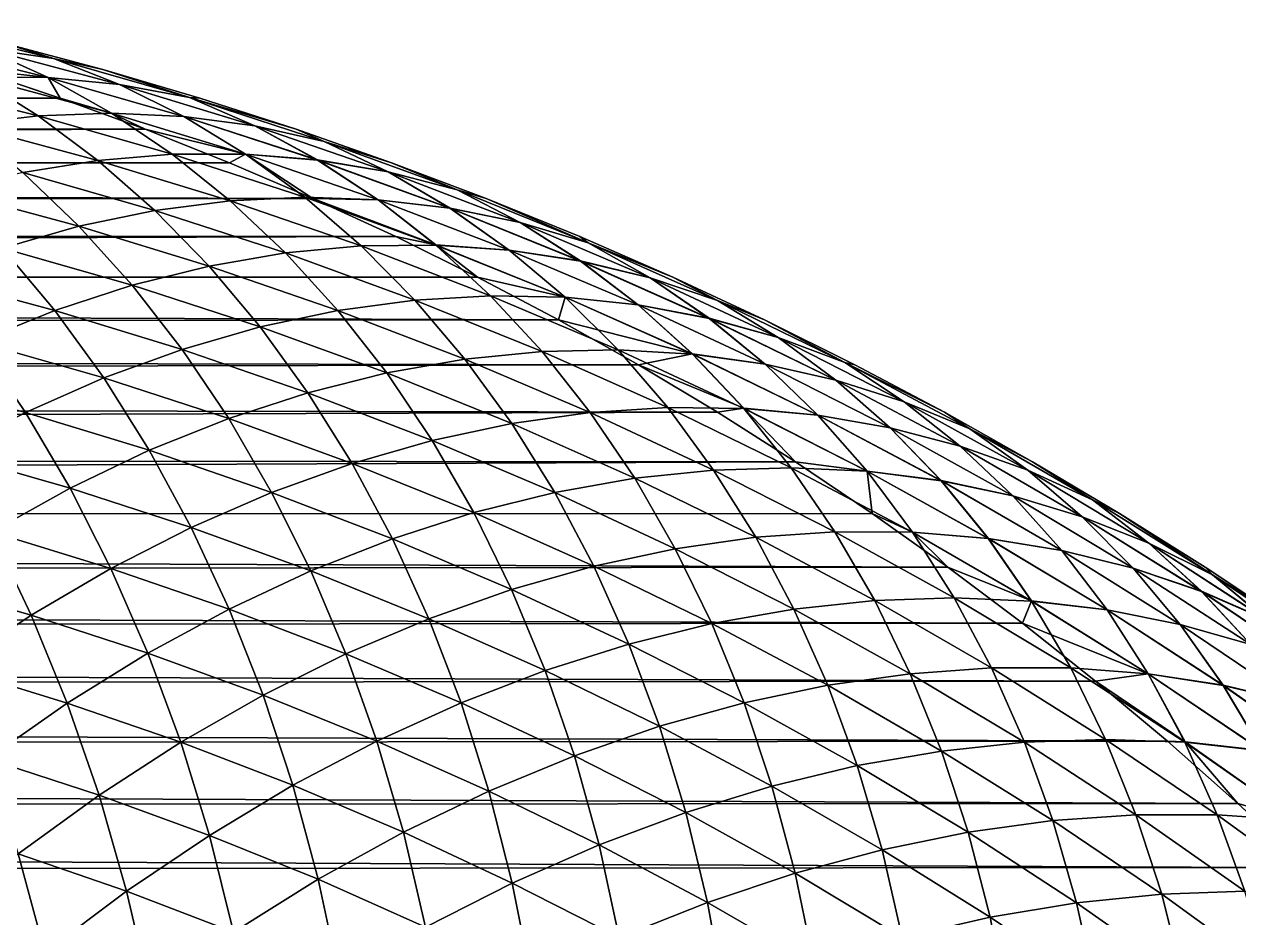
# Model space of a CAD drawing. Header units: millimetres. Extents: x -3250 to 5350, y -3250 to 3250.
# Drawn here: x 4751.2 to 4990.6, y 602.9 to 779 of the extents above; entities that cross this region are included whole.
import ezdxf

# ---------------------------------------------------------------- set-up
doc = ezdxf.new("R2010")
doc.units = ezdxf.units.MM
doc.header["$MEASUREMENT"] = 0
doc.layers.add('MESH_3D', color=2, linetype='CONTINUOUS')

msp = doc.modelspace()

# ---------------------------------------------------------------- linework, layer by layer
at = {"layer": 'MESH_3D'}
for points in [[(4729.85, 779.02, 25527.92), (4756.93, 772.27, 25527.92), (4747.41, 775.26, 25500)], [(4743.07, 774.35, 25555.81), (4756.93, 772.27, 25527.92), (4729.85, 779.02, 25527.92)], [(4729.85, 779.02, 5972.1), (4756.93, 772.27, 5972.1), (4743.07, 774.35, 5944.24)], [(4729.85, 779.02, 5972.1), (4747.41, 775.26, 6000), (4756.93, 772.27, 5972.1)], [(4728.97, 775.23, 25583.62), (4755.92, 768.51, 25583.62), (4743.07, 774.35, 25555.81)], [(4741.65, 768.68, 25611.34), (4755.92, 768.51, 25583.62), (4728.97, 775.23, 25583.62)], [(4728.98, 775.23, 5916.44), (4755.92, 768.51, 5916.44), (4741.35, 770.1, 5898.35)], [(4743.07, 774.35, 5944.24), (4755.92, 768.51, 5916.44), (4728.98, 775.23, 5916.44)], [(4743.07, 774.35, 25555.81), (4769.97, 767.14, 25555.81), (4756.93, 772.27, 25527.92)], [(4755.92, 768.51, 25583.62), (4769.97, 767.14, 25555.81), (4743.07, 774.35, 25555.81)], [(4743.07, 774.35, 5944.24), (4769.97, 767.14, 5944.24), (4755.92, 768.51, 5916.44)], [(4756.93, 772.27, 5972.1), (4769.97, 767.14, 5944.24), (4743.07, 774.35, 5944.24)], [(4756.93, 772.27, 25527.92), (4766.67, 770.1, 25500), (4747.41, 775.26, 25500)], [(4747.41, 775.26, 25500), (4766.67, 770.1, 6000), (4747.41, 775.26, 6000)], [(4747.41, 775.26, 25500), (4766.67, 770.1, 25500), (4766.67, 770.1, 6000)], [(4756.93, 772.27, 5972.1), (4747.41, 775.26, 6000), (4766.67, 770.1, 6000)], [(4756.93, 772.27, 25527.92), (4783.75, 764.58, 25527.92), (4766.67, 770.1, 25500)], [(4769.97, 767.14, 25555.81), (4783.75, 764.58, 25527.92), (4756.93, 772.27, 25527.92)], [(4756.93, 772.27, 5972.1), (4783.76, 764.58, 5972.1), (4769.97, 767.14, 5944.24)], [(4756.93, 772.27, 5972.1), (4766.67, 770.1, 6000), (4783.76, 764.58, 5972.1)], [(2378.97, 768.45, 1439.17), (4741.35, 770.1, 5898.35), (4758.24, 764.46, 5889.37)], [(4727.23, 767.65, 25638.92), (4753.91, 761, 25638.92), (4741.65, 768.68, 25611.34)], [(4755.92, 768.51, 5916.44), (4758.24, 764.46, 5889.37), (4741.35, 770.1, 5898.35)], [(4741.65, 768.68, 25611.34), (4768.36, 761.53, 25611.34), (4755.92, 768.51, 25583.62)], [(4753.91, 761, 25638.92), (4768.36, 761.53, 25611.34), (4741.65, 768.68, 25611.34)], [(4783.75, 764.58, 25527.92), (4785.8, 764.46, 25500), (4766.67, 770.1, 25500)], [(4766.67, 770.1, 25500), (4785.8, 764.46, 6000), (4766.67, 770.1, 6000)], [(4766.67, 770.1, 25500), (4785.8, 764.46, 25500), (4785.8, 764.46, 6000)], [(4783.76, 764.58, 5972.1), (4766.67, 770.1, 6000), (4785.8, 764.46, 6000)], [(2381.58, 760.31, 1387.83), (2378.97, 768.45, 1439.17), (4758.24, 764.46, 5889.37)], [(4739.31, 759.27, 25666.33), (4753.91, 761, 25638.92), (4727.23, 767.65, 25638.92)], [(4755.92, 768.51, 25583.62), (4782.62, 760.85, 25583.62), (4769.97, 767.14, 25555.81)], [(4768.36, 761.53, 25611.34), (4782.62, 760.85, 25583.62), (4755.92, 768.51, 25583.62)], [(4755.92, 768.51, 5916.44), (4782.62, 760.86, 5916.44), (4768.37, 761.54, 5888.74)], [(4755.92, 768.51, 5916.44), (4768.37, 761.54, 5888.74), (4758.24, 764.46, 5889.37)], [(4769.97, 767.14, 5944.24), (4782.62, 760.86, 5916.44), (4755.92, 768.51, 5916.44)], [(4769.97, 767.14, 25555.81), (4796.61, 758.99, 25555.81), (4783.75, 764.58, 25527.92)], [(4782.62, 760.85, 25583.62), (4796.61, 758.99, 25555.81), (4769.97, 767.14, 25555.81)], [(4769.97, 767.14, 5944.24), (4796.61, 758.99, 5944.24), (4782.62, 760.86, 5916.44)], [(4783.76, 764.58, 5972.1), (4796.61, 758.99, 5944.24), (4769.97, 767.14, 5944.24)], [(2381.58, 760.31, 1387.83), (4758.24, 764.46, 5889.37), (4775.01, 758.34, 5880.46)], [(4768.37, 761.54, 5888.74), (4775.01, 758.34, 5880.46), (4758.24, 764.46, 5889.37)], [(4783.75, 764.58, 25527.92), (4810.3, 755.95, 25527.92), (4804.79, 758.34, 25500)], [(4783.75, 764.58, 25527.92), (4804.79, 758.34, 25500), (4785.8, 764.46, 25500)], [(4796.61, 758.99, 25555.81), (4810.3, 755.95, 25527.92), (4783.75, 764.58, 25527.92)], [(4783.76, 764.58, 5972.1), (4810.3, 755.95, 5972.1), (4796.61, 758.99, 5944.24)], [(4783.76, 764.58, 5972.1), (4804.79, 758.34, 6000), (4810.3, 755.95, 5972.1)], [(4783.76, 764.58, 5972.1), (4785.8, 764.46, 6000), (4804.79, 758.34, 6000)], [(4785.8, 764.46, 25500), (4804.79, 758.34, 6000), (4785.8, 764.46, 6000)], [(4785.8, 764.46, 25500), (4804.79, 758.34, 25500), (4804.79, 758.34, 6000)], [(4753.91, 761, 25638.92), (4780.34, 753.42, 25638.92), (4768.36, 761.53, 25611.34)], [(4768.36, 761.53, 25611.34), (4794.81, 753.44, 25611.34), (4782.62, 760.85, 25583.62)], [(4780.34, 753.42, 25638.92), (4794.81, 753.44, 25611.34), (4768.36, 761.53, 25611.34)], [(4768.37, 761.54, 5888.74), (4794.81, 753.45, 5888.74), (4775.01, 758.34, 5880.46)], [(4782.62, 760.86, 5916.44), (4794.81, 753.45, 5888.74), (4768.37, 761.54, 5888.74)], [(2384.5, 751.09, 1336.71), (2381.58, 760.31, 1387.83), (4775.01, 758.34, 5880.46)], [(4739.31, 759.27, 25666.33), (4765.69, 752.2, 25666.33), (4753.91, 761, 25638.92)], [(4750.9, 749.79, 25693.54), (4765.69, 752.2, 25666.33), (4739.31, 759.27, 25666.33)], [(4765.69, 752.2, 25666.33), (4780.34, 753.42, 25638.92), (4753.91, 761, 25638.92)], [(4782.62, 760.86, 5916.44), (4809.03, 752.28, 5916.44), (4794.81, 753.45, 5888.74)], [(4796.61, 758.99, 5944.24), (4809.03, 752.28, 5916.44), (4782.62, 760.86, 5916.44)], [(4782.62, 760.85, 25583.62), (4809.03, 752.27, 25583.62), (4796.61, 758.99, 25555.81)], [(4794.81, 753.44, 25611.34), (4809.03, 752.27, 25583.62), (4782.62, 760.85, 25583.62)], [(2384.5, 751.09, 1336.71), (4775.01, 758.34, 5880.46), (4791.63, 751.75, 5871.63)], [(4794.81, 753.45, 5888.74), (4791.63, 751.75, 5871.63), (4775.01, 758.34, 5880.46)], [(4796.61, 758.99, 25555.81), (4822.95, 749.92, 25555.81), (4810.3, 755.95, 25527.92)], [(4809.03, 752.27, 25583.62), (4822.95, 749.92, 25555.81), (4796.61, 758.99, 25555.81)], [(4796.61, 758.99, 5944.24), (4822.95, 749.93, 5944.24), (4809.03, 752.28, 5916.44)], [(4810.3, 755.95, 5972.1), (4822.95, 749.93, 5944.24), (4796.61, 758.99, 5944.24)], [(4810.3, 755.95, 25527.92), (4823.62, 751.75, 25500), (4804.79, 758.34, 25500)], [(4804.79, 758.34, 25500), (4823.62, 751.75, 6000), (4804.79, 758.34, 6000)], [(4804.79, 758.34, 25500), (4823.62, 751.75, 25500), (4823.62, 751.75, 6000)], [(4810.3, 755.95, 5972.1), (4804.79, 758.34, 6000), (4823.62, 751.75, 6000)], [(4810.3, 755.95, 25527.92), (4836.52, 746.41, 25527.92), (4823.62, 751.75, 25500)], [(4822.95, 749.92, 25555.81), (4836.52, 746.41, 25527.92), (4810.3, 755.95, 25527.92)], [(4810.3, 755.95, 5972.1), (4836.52, 746.41, 5972.1), (4822.95, 749.93, 5944.24)], [(4810.3, 755.95, 5972.1), (4823.62, 751.75, 6000), (4836.52, 746.41, 5972.1)], [(4750.9, 749.79, 25693.54), (4776.95, 742.32, 25693.54), (4765.69, 752.2, 25666.33)], [(4765.69, 752.2, 25666.33), (4791.81, 744.22, 25666.33), (4780.34, 753.42, 25638.92)], [(4776.95, 742.32, 25693.54), (4791.81, 744.22, 25666.33), (4765.69, 752.2, 25666.33)], [(4780.34, 753.42, 25638.92), (4806.5, 744.92, 25638.92), (4794.81, 753.44, 25611.34)], [(4791.81, 744.22, 25666.33), (4806.5, 744.92, 25638.92), (4780.34, 753.42, 25638.92)], [(4794.81, 753.45, 5888.74), (4808.11, 744.7, 5862.88), (4791.63, 751.75, 5871.63)], [(4794.81, 753.45, 5888.74), (4820.96, 744.45, 5888.74), (4808.11, 744.7, 5862.88)], [(4809.03, 752.28, 5916.44), (4820.96, 744.45, 5888.74), (4794.81, 753.45, 5888.74)], [(4794.81, 753.44, 25611.34), (4820.95, 744.44, 25611.34), (4809.03, 752.27, 25583.62)], [(4806.5, 744.92, 25638.92), (4820.95, 744.44, 25611.34), (4794.81, 753.44, 25611.34)], [(4809.03, 752.28, 5916.44), (4835.13, 742.78, 5916.44), (4820.96, 744.45, 5888.74)], [(4822.95, 749.93, 5944.24), (4835.13, 742.78, 5916.44), (4809.03, 752.28, 5916.44)], [(4809.03, 752.27, 25583.62), (4835.12, 742.77, 25583.62), (4822.95, 749.92, 25555.81)], [(4820.95, 744.44, 25611.34), (4835.12, 742.77, 25583.62), (4809.03, 752.27, 25583.62)], [(2384.5, 751.09, 1336.71), (4791.63, 751.75, 5871.63), (4808.11, 744.7, 5862.88)], [(2387.74, 740.75, 1285.86), (2384.5, 751.09, 1336.71), (4808.11, 744.7, 5862.88)], [(4736.04, 746.17, 25720.51), (4761.97, 739.22, 25720.51), (4750.9, 749.79, 25693.54)], [(4761.97, 739.22, 25720.51), (4776.95, 742.32, 25693.54), (4750.9, 749.79, 25693.54)], [(4822.95, 749.93, 5944.24), (4848.96, 739.94, 5944.24), (4835.13, 742.78, 5916.44)], [(4836.52, 746.41, 5972.1), (4848.96, 739.94, 5944.24), (4822.95, 749.93, 5944.24)], [(4822.95, 749.92, 25555.81), (4848.96, 739.94, 25555.81), (4836.52, 746.41, 25527.92)], [(4835.12, 742.77, 25583.62), (4848.96, 739.94, 25555.81), (4822.95, 749.92, 25555.81)], [(4836.52, 746.41, 25527.92), (4842.27, 744.7, 25500), (4823.62, 751.75, 25500)], [(4823.62, 751.75, 25500), (4842.27, 744.7, 6000), (4823.62, 751.75, 6000)], [(4823.62, 751.75, 25500), (4842.27, 744.7, 25500), (4842.27, 744.7, 6000)], [(4836.52, 746.41, 5972.1), (4823.62, 751.75, 6000), (4842.27, 744.7, 6000)], [(2387.74, 740.75, 1285.86), (4808.11, 744.7, 5862.88), (4824.43, 737.18, 5854.21)], [(4746.92, 734.92, 25747.21), (4761.97, 739.22, 25720.51), (4736.04, 746.17, 25720.51)], [(4791.81, 744.22, 25666.33), (4817.64, 735.33, 25666.33), (4806.5, 744.92, 25638.92)], [(4806.5, 744.92, 25638.92), (4832.34, 735.52, 25638.92), (4820.95, 744.44, 25611.34)], [(4817.64, 735.33, 25666.33), (4832.34, 735.52, 25638.92), (4806.5, 744.92, 25638.92)], [(4832.35, 735.53, 5861.18), (4824.43, 737.18, 5854.21), (4808.11, 744.7, 5862.88)], [(4820.96, 744.45, 5888.74), (4832.35, 735.53, 5861.18), (4808.11, 744.7, 5862.88)], [(4836.52, 746.41, 25527.92), (4862.39, 735.96, 25527.92), (4842.27, 744.7, 25500)], [(4848.96, 739.94, 25555.81), (4862.39, 735.96, 25527.92), (4836.52, 746.41, 25527.92)], [(4836.52, 746.41, 5972.1), (4842.27, 744.7, 6000), (4862.39, 735.96, 5972.1)], [(4836.52, 746.41, 5972.1), (4862.39, 735.96, 5972.1), (4848.96, 739.94, 5944.24)], [(4862.39, 735.96, 25527.92), (4860.75, 737.18, 25500), (4842.27, 744.7, 25500)], [(4842.27, 744.7, 25500), (4860.75, 737.18, 6000), (4842.27, 744.7, 6000)], [(4842.27, 744.7, 25500), (4860.75, 737.18, 25500), (4860.75, 737.18, 6000)], [(4862.39, 735.96, 5972.1), (4842.27, 744.7, 6000), (4860.75, 737.18, 6000)], [(4761.97, 739.22, 25720.51), (4787.64, 731.37, 25720.51), (4776.95, 742.32, 25693.54)], [(4776.95, 742.32, 25693.54), (4802.72, 733.95, 25693.54), (4791.81, 744.22, 25666.33)], [(4787.64, 731.37, 25720.51), (4802.72, 733.95, 25693.54), (4776.95, 742.32, 25693.54)], [(4802.72, 733.95, 25693.54), (4817.64, 735.33, 25666.33), (4791.81, 744.22, 25666.33)], [(4820.95, 744.44, 25611.34), (4846.77, 734.53, 25611.34), (4835.12, 742.77, 25583.62)], [(4832.34, 735.52, 25638.92), (4846.77, 734.53, 25611.34), (4820.95, 744.44, 25611.34)], [(4820.96, 744.45, 5888.74), (4846.77, 734.54, 5888.74), (4832.35, 735.53, 5861.18)], [(4835.13, 742.78, 5916.44), (4846.77, 734.54, 5888.74), (4820.96, 744.45, 5888.74)], [(4835.12, 742.77, 25583.62), (4860.87, 732.37, 25583.62), (4848.96, 739.94, 25555.81)], [(4846.77, 734.53, 25611.34), (4860.87, 732.37, 25583.62), (4835.12, 742.77, 25583.62)], [(4835.13, 742.78, 5916.44), (4860.88, 732.38, 5916.44), (4846.77, 734.54, 5888.74)], [(4848.96, 739.94, 5944.24), (4860.88, 732.38, 5916.44), (4835.13, 742.78, 5916.44)], [(2391.28, 729.23, 1235.34), (2387.74, 740.75, 1285.86), (4824.43, 737.18, 5854.21)], [(4848.96, 739.94, 25555.81), (4874.6, 729.06, 25555.81), (4862.39, 735.96, 25527.92)], [(4860.87, 732.37, 25583.62), (4874.6, 729.06, 25555.81), (4848.96, 739.94, 25555.81)], [(4848.96, 739.94, 5944.24), (4874.6, 729.06, 5944.24), (4860.88, 732.38, 5916.44)], [(4862.39, 735.96, 5972.1), (4874.6, 729.06, 5944.24), (4848.96, 739.94, 5944.24)], [(4746.92, 734.92, 25747.21), (4772.45, 727.6, 25747.21), (4761.97, 739.22, 25720.51)], [(4772.45, 727.6, 25747.21), (4787.64, 731.37, 25720.51), (4761.97, 739.22, 25720.51)], [(2391.28, 729.23, 1235.34), (4824.43, 737.18, 5854.21), (4840.57, 729.2, 5845.63)], [(4802.72, 733.95, 25693.54), (4828.18, 724.68, 25693.54), (4817.64, 735.33, 25666.33)], [(4817.64, 735.33, 25666.33), (4843.14, 725.54, 25666.33), (4832.34, 735.52, 25638.92)], [(4828.18, 724.68, 25693.54), (4843.14, 725.54, 25666.33), (4817.64, 735.33, 25666.33)], [(4832.35, 735.53, 5861.18), (4840.57, 729.2, 5845.63), (4824.43, 737.18, 5854.21)], [(4832.34, 735.52, 25638.92), (4857.84, 725.22, 25638.92), (4846.77, 734.53, 25611.34)], [(4843.14, 725.54, 25666.33), (4857.84, 725.22, 25638.92), (4832.34, 735.52, 25638.92)], [(4832.35, 735.53, 5861.18), (4857.84, 725.23, 5861.18), (4840.57, 729.2, 5845.63)], [(4846.77, 734.54, 5888.74), (4857.84, 725.23, 5861.18), (4832.35, 735.53, 5861.18)], [(4862.39, 735.96, 25527.92), (4879.03, 729.2, 25500), (4860.75, 737.18, 25500)], [(4860.75, 737.18, 25500), (4879.03, 729.2, 6000), (4860.75, 737.18, 6000)], [(4860.75, 737.18, 25500), (4879.03, 729.2, 25500), (4879.03, 729.2, 6000)], [(4862.39, 735.96, 5972.1), (4860.75, 737.18, 6000), (4879.03, 729.2, 6000)], [(4862.39, 735.96, 25527.92), (4887.89, 724.6, 25527.92), (4879.03, 729.2, 25500)], [(4874.6, 729.06, 25555.81), (4887.89, 724.6, 25527.92), (4862.39, 735.96, 25527.92)], [(4862.39, 735.96, 5972.1), (4879.03, 729.2, 6000), (4887.89, 724.61, 5972.1)], [(4862.39, 735.96, 5972.1), (4887.89, 724.61, 5972.1), (4874.6, 729.06, 5944.24)], [(4731.87, 729.42, 25773.62), (4757.21, 722.63, 25773.62), (4746.92, 734.92, 25747.21)], [(4757.21, 722.63, 25773.62), (4772.45, 727.6, 25747.21), (4746.92, 734.92, 25747.21)], [(4787.64, 731.37, 25720.51), (4813.02, 722.63, 25720.51), (4802.72, 733.95, 25693.54)], [(4813.02, 722.63, 25720.51), (4828.18, 724.68, 25693.54), (4802.72, 733.95, 25693.54)], [(4846.77, 734.54, 5888.74), (4872.23, 723.73, 5888.74), (4857.84, 725.23, 5861.18)], [(4860.88, 732.38, 5916.44), (4872.23, 723.73, 5888.74), (4846.77, 734.54, 5888.74)], [(4846.77, 734.53, 25611.34), (4872.22, 723.72, 25611.34), (4860.87, 732.37, 25583.62)], [(4857.84, 725.22, 25638.92), (4872.22, 723.72, 25611.34), (4846.77, 734.53, 25611.34)], [(4772.45, 727.6, 25747.21), (4797.71, 719.39, 25747.21), (4787.64, 731.37, 25720.51)], [(4797.71, 719.39, 25747.21), (4813.02, 722.63, 25720.51), (4787.64, 731.37, 25720.51)], [(4860.87, 732.37, 25583.62), (4886.24, 721.07, 25583.62), (4874.6, 729.06, 25555.81)], [(4872.22, 723.72, 25611.34), (4886.24, 721.07, 25583.62), (4860.87, 732.37, 25583.62)], [(4860.88, 732.38, 5916.44), (4886.25, 721.08, 5916.44), (4872.23, 723.73, 5888.74)], [(4874.6, 729.06, 5944.24), (4886.25, 721.08, 5916.44), (4860.88, 732.38, 5916.44)], [(2391.28, 729.23, 1235.34), (4840.57, 729.2, 5845.63), (4856.54, 720.78, 5837.15)], [(2394.73, 717.82, 1190.21), (2391.28, 729.23, 1235.34), (4856.54, 720.78, 5837.15)], [(4741.98, 716.47, 25799.69), (4757.21, 722.63, 25773.62), (4731.87, 729.42, 25773.62)], [(4857.84, 725.23, 5861.18), (4856.54, 720.78, 5837.15), (4840.57, 729.2, 5845.63)], [(4874.6, 729.06, 25555.81), (4899.84, 717.28, 25555.81), (4887.89, 724.6, 25527.92)], [(4886.24, 721.07, 25583.62), (4899.84, 717.28, 25555.81), (4874.6, 729.06, 25555.81)], [(4874.6, 729.06, 5944.24), (4899.84, 717.29, 5944.24), (4886.25, 721.08, 5916.44)], [(4887.89, 724.61, 5972.1), (4899.84, 717.29, 5944.24), (4874.6, 729.06, 5944.24)], [(4887.89, 724.6, 25527.92), (4897.11, 720.78, 25500), (4879.03, 729.2, 25500)], [(4879.03, 729.2, 25500), (4897.11, 720.78, 6000), (4879.03, 729.2, 6000)], [(4879.03, 729.2, 25500), (4897.11, 720.78, 25500), (4897.11, 720.78, 6000)], [(4887.89, 724.61, 5972.1), (4879.03, 729.2, 6000), (4897.11, 720.78, 6000)], [(4757.21, 722.63, 25773.62), (4782.3, 714.96, 25773.62), (4772.45, 727.6, 25747.21)], [(4782.3, 714.96, 25773.62), (4797.71, 719.39, 25747.21), (4772.45, 727.6, 25747.21)], [(4828.18, 724.68, 25693.54), (4853.3, 714.53, 25693.54), (4843.14, 725.54, 25666.33)], [(4843.14, 725.54, 25666.33), (4868.28, 714.87, 25666.33), (4857.84, 725.22, 25638.92)], [(4853.3, 714.53, 25693.54), (4868.28, 714.87, 25666.33), (4843.14, 725.54, 25666.33)], [(4813.02, 722.63, 25720.51), (4838.08, 713.01, 25720.51), (4828.18, 724.68, 25693.54)], [(4838.08, 713.01, 25720.51), (4853.3, 714.53, 25693.54), (4828.18, 724.68, 25693.54)], [(4857.84, 725.23, 5861.18), (4882.97, 714.05, 5861.18), (4856.54, 720.78, 5837.15)], [(4872.23, 723.73, 5888.74), (4882.97, 714.05, 5861.18), (4857.84, 725.23, 5861.18)], [(4857.84, 725.22, 25638.92), (4882.96, 714.03, 25638.92), (4872.22, 723.72, 25611.34)], [(4868.28, 714.87, 25666.33), (4882.96, 714.03, 25638.92), (4857.84, 725.22, 25638.92)], [(4872.22, 723.72, 25611.34), (4897.28, 712.04, 25611.34), (4886.24, 721.07, 25583.62)], [(4882.96, 714.03, 25638.92), (4897.28, 712.04, 25611.34), (4872.22, 723.72, 25611.34)], [(4872.23, 723.73, 5888.74), (4897.29, 712.05, 5888.74), (4882.97, 714.05, 5861.18)], [(4886.25, 721.08, 5916.44), (4897.29, 712.05, 5888.74), (4872.23, 723.73, 5888.74)], [(4887.89, 724.61, 5972.1), (4897.11, 720.78, 6000), (4912.97, 712.37, 5972.1)], [(4887.89, 724.61, 5972.1), (4912.97, 712.37, 5972.1), (4899.84, 717.29, 5944.24)], [(4887.89, 724.6, 25527.92), (4912.97, 712.37, 25527.92), (4897.11, 720.78, 25500)], [(4899.84, 717.28, 25555.81), (4912.97, 712.37, 25527.92), (4887.89, 724.6, 25527.92)], [(2394.73, 717.82, 1190.21), (4856.54, 720.78, 5837.15), (4872.31, 711.9, 5828.77)], [(4741.98, 716.47, 25799.69), (4766.87, 709.34, 25799.69), (4757.21, 722.63, 25773.62)], [(4766.87, 709.34, 25799.69), (4782.3, 714.96, 25773.62), (4757.21, 722.63, 25773.62)], [(4797.71, 719.39, 25747.21), (4822.66, 710.31, 25747.21), (4813.02, 722.63, 25720.51)], [(4822.66, 710.31, 25747.21), (4838.08, 713.01, 25720.51), (4813.02, 722.63, 25720.51)], [(4882.97, 714.05, 5861.18), (4872.31, 711.9, 5828.77), (4856.54, 720.78, 5837.15)], [(4886.24, 721.07, 25583.62), (4911.2, 708.9, 25583.62), (4899.84, 717.28, 25555.81)], [(4897.28, 712.04, 25611.34), (4911.2, 708.9, 25583.62), (4886.24, 721.07, 25583.62)], [(4886.25, 721.08, 5916.44), (4911.21, 708.91, 5916.44), (4897.29, 712.05, 5888.74)], [(4899.84, 717.29, 5944.24), (4911.21, 708.91, 5916.44), (4886.25, 721.08, 5916.44)], [(4912.97, 712.37, 25527.92), (4914.97, 711.9, 25500), (4897.11, 720.78, 25500)], [(4897.11, 720.78, 25500), (4914.97, 711.9, 6000), (4897.11, 720.78, 6000)], [(4897.11, 720.78, 25500), (4914.97, 711.9, 25500), (4914.97, 711.9, 6000)], [(4912.97, 712.37, 5972.1), (4897.11, 720.78, 6000), (4914.97, 711.9, 6000)], [(4782.3, 714.96, 25773.62), (4807.12, 706.42, 25773.62), (4797.71, 719.39, 25747.21)], [(4807.12, 706.42, 25773.62), (4822.66, 710.31, 25747.21), (4797.71, 719.39, 25747.21)], [(2398.05, 706.65, 1149.91), (2394.73, 717.82, 1190.21), (4872.31, 711.9, 5828.77)], [(4726.81, 709.13, 25825.39), (4751.45, 702.53, 25825.39), (4741.98, 716.47, 25799.69)], [(4751.45, 702.53, 25825.39), (4766.87, 709.34, 25799.69), (4741.98, 716.47, 25799.69)], [(4899.84, 717.29, 5944.24), (4924.66, 704.64, 5944.24), (4911.21, 708.91, 5916.44)], [(4912.97, 712.37, 5972.1), (4924.66, 704.64, 5944.24), (4899.84, 717.29, 5944.24)], [(4899.84, 717.28, 25555.81), (4924.66, 704.64, 25555.81), (4912.97, 712.37, 25527.92)], [(4911.2, 708.9, 25583.62), (4924.66, 704.64, 25555.81), (4899.84, 717.28, 25555.81)], [(4766.87, 709.34, 25799.69), (4791.49, 701.34, 25799.69), (4782.3, 714.96, 25773.62)], [(4791.49, 701.34, 25799.69), (4807.12, 706.42, 25773.62), (4782.3, 714.96, 25773.62)], [(4838.08, 713.01, 25720.51), (4862.78, 702.53, 25720.51), (4853.3, 714.53, 25693.54)], [(4853.3, 714.53, 25693.54), (4878.05, 703.51, 25693.54), (4868.28, 714.87, 25666.33)], [(4862.78, 702.53, 25720.51), (4878.05, 703.51, 25693.54), (4853.3, 714.53, 25693.54)], [(4868.28, 714.87, 25666.33), (4893.03, 703.32, 25666.33), (4882.96, 714.03, 25638.92)], [(4878.05, 703.51, 25693.54), (4893.03, 703.32, 25666.33), (4868.28, 714.87, 25666.33)], [(4882.97, 714.05, 5861.18), (4893.04, 703.35, 5833.79), (4872.31, 711.9, 5828.77)], [(4882.96, 714.03, 25638.92), (4907.67, 701.98, 25638.92), (4897.28, 712.04, 25611.34)], [(4893.03, 703.32, 25666.33), (4907.67, 701.98, 25638.92), (4882.96, 714.03, 25638.92)], [(4882.97, 714.05, 5861.18), (4907.68, 701.99, 5861.18), (4893.04, 703.35, 5833.79)], [(4897.29, 712.05, 5888.74), (4907.68, 701.99, 5861.18), (4882.97, 714.05, 5861.18)], [(2398.05, 706.65, 1149.91), (4872.31, 711.9, 5828.77), (4887.88, 702.58, 5820.5)], [(4822.66, 710.31, 25747.21), (4847.29, 700.36, 25747.21), (4838.08, 713.01, 25720.51)], [(4847.29, 700.36, 25747.21), (4862.78, 702.53, 25720.51), (4838.08, 713.01, 25720.51)], [(4893.04, 703.35, 5833.79), (4887.88, 702.58, 5820.5), (4872.31, 711.9, 5828.77)], [(4897.28, 712.04, 25611.34), (4921.92, 699.48, 25611.34), (4911.2, 708.9, 25583.62)], [(4907.67, 701.98, 25638.92), (4921.92, 699.48, 25611.34), (4897.28, 712.04, 25611.34)], [(4897.29, 712.05, 5888.74), (4921.93, 699.49, 5888.74), (4907.68, 701.99, 5861.18)], [(4911.21, 708.91, 5916.44), (4921.93, 699.49, 5888.74), (4897.29, 712.05, 5888.74)], [(4912.97, 712.37, 25527.92), (4932.6, 702.58, 25500), (4914.97, 711.9, 25500)], [(4912.97, 712.37, 25527.92), (4937.61, 699.27, 25527.92), (4932.6, 702.58, 25500)], [(4924.66, 704.64, 25555.81), (4937.61, 699.27, 25527.92), (4912.97, 712.37, 25527.92)], [(4912.97, 712.37, 5972.1), (4937.61, 699.27, 5972.1), (4924.66, 704.64, 5944.24)], [(4912.97, 712.37, 5972.1), (4914.97, 711.9, 6000), (4932.6, 702.58, 6000)], [(4912.97, 712.37, 5972.1), (4932.6, 702.58, 6000), (4937.61, 699.27, 5972.1)], [(4914.97, 711.9, 25500), (4932.6, 702.58, 6000), (4914.97, 711.9, 6000)], [(4914.97, 711.9, 25500), (4932.6, 702.58, 25500), (4932.6, 702.58, 6000)], [(4736.1, 694.53, 25850.7), (4751.45, 702.53, 25825.39), (4726.81, 709.13, 25825.39)], [(4751.45, 702.53, 25825.39), (4775.84, 695.07, 25825.39), (4766.87, 709.34, 25799.69)], [(4775.84, 695.07, 25825.39), (4791.49, 701.34, 25799.69), (4766.87, 709.34, 25799.69)], [(4807.12, 706.42, 25773.62), (4831.61, 697.01, 25773.62), (4822.66, 710.31, 25747.21)], [(4831.61, 697.01, 25773.62), (4847.29, 700.36, 25747.21), (4822.66, 710.31, 25747.21)], [(4911.2, 708.9, 25583.62), (4935.72, 695.86, 25583.62), (4924.66, 704.64, 25555.81)], [(4921.92, 699.48, 25611.34), (4935.72, 695.86, 25583.62), (4911.2, 708.9, 25583.62)], [(4911.21, 708.91, 5916.44), (4935.73, 695.87, 5916.44), (4921.93, 699.49, 5888.74)], [(4924.66, 704.64, 5944.24), (4935.73, 695.87, 5916.44), (4911.21, 708.91, 5916.44)], [(2401.56, 694.62, 1109.96), (2398.05, 706.65, 1149.91), (4887.88, 702.58, 5820.5)], [(4791.49, 701.34, 25799.69), (4815.82, 692.48, 25799.69), (4807.12, 706.42, 25773.62)], [(4815.82, 692.48, 25799.69), (4831.61, 697.01, 25773.62), (4807.12, 706.42, 25773.62)], [(4924.66, 704.64, 25555.81), (4949.03, 691.13, 25555.81), (4937.61, 699.27, 25527.92)], [(4935.72, 695.86, 25583.62), (4949.03, 691.13, 25555.81), (4924.66, 704.64, 25555.81)], [(4924.66, 704.64, 5944.24), (4949.03, 691.14, 5944.24), (4935.73, 695.87, 5916.44)], [(4937.61, 699.27, 5972.1), (4949.03, 691.14, 5944.24), (4924.66, 704.64, 5944.24)], [(2401.56, 694.62, 1109.96), (4887.88, 702.58, 5820.5), (4903.25, 692.82, 5812.34)], [(4736.1, 694.53, 25850.7), (4760.23, 687.62, 25850.7), (4751.45, 702.53, 25825.39)], [(4760.23, 687.62, 25850.7), (4775.84, 695.07, 25825.39), (4751.45, 702.53, 25825.39)], [(4847.29, 700.36, 25747.21), (4871.55, 689.56, 25747.21), (4862.78, 702.53, 25720.51)], [(4862.78, 702.53, 25720.51), (4887.11, 691.18, 25720.51), (4878.05, 703.51, 25693.54)], [(4871.55, 689.56, 25747.21), (4887.11, 691.18, 25720.51), (4862.78, 702.53, 25720.51)], [(4878.05, 703.51, 25693.54), (4902.4, 691.63, 25693.54), (4893.03, 703.32, 25666.33)], [(4887.11, 691.18, 25720.51), (4902.4, 691.63, 25693.54), (4878.05, 703.51, 25693.54)], [(4893.04, 703.35, 5833.79), (4903.25, 692.82, 5812.34), (4887.88, 702.58, 5820.5)], [(4893.03, 703.32, 25666.33), (4917.37, 690.92, 25666.33), (4907.67, 701.98, 25638.92)], [(4902.4, 691.63, 25693.54), (4917.37, 690.92, 25666.33), (4893.03, 703.32, 25666.33)], [(4893.04, 703.35, 5833.79), (4917.38, 690.94, 5833.79), (4903.25, 692.82, 5812.34)], [(4907.68, 701.99, 5861.18), (4917.38, 690.94, 5833.79), (4893.04, 703.35, 5833.79)], [(4907.67, 701.98, 25638.92), (4931.96, 689.07, 25638.92), (4921.92, 699.48, 25611.34)], [(4917.37, 690.92, 25666.33), (4931.96, 689.07, 25638.92), (4907.67, 701.98, 25638.92)], [(4907.68, 701.99, 5861.18), (4931.96, 689.08, 5861.18), (4917.38, 690.94, 5833.79)], [(4921.93, 699.49, 5888.74), (4931.96, 689.08, 5861.18), (4907.68, 701.99, 5861.18)], [(4937.61, 699.27, 25527.92), (4950, 692.82, 25500), (4932.6, 702.58, 25500)], [(4932.6, 702.58, 25500), (4950, 692.82, 6000), (4932.6, 702.58, 6000)], [(4932.6, 702.58, 25500), (4950, 692.82, 25500), (4950, 692.82, 6000)], [(4937.61, 699.27, 5972.1), (4932.6, 702.58, 6000), (4950, 692.82, 6000)], [(4775.84, 695.07, 25825.39), (4799.96, 686.76, 25825.39), (4791.49, 701.34, 25799.69)], [(4799.96, 686.76, 25825.39), (4815.82, 692.48, 25799.69), (4791.49, 701.34, 25799.69)], [(4831.61, 697.01, 25773.62), (4855.77, 686.76, 25773.62), (4847.29, 700.36, 25747.21)], [(4855.77, 686.76, 25773.62), (4871.55, 689.56, 25747.21), (4847.29, 700.36, 25747.21)], [(4921.92, 699.48, 25611.34), (4946.11, 686.08, 25611.34), (4935.72, 695.86, 25583.62)], [(4931.96, 689.07, 25638.92), (4946.11, 686.08, 25611.34), (4921.92, 699.48, 25611.34)], [(4921.93, 699.49, 5888.74), (4946.11, 686.09, 5888.74), (4931.96, 689.08, 5861.18)], [(4935.73, 695.87, 5916.44), (4946.11, 686.09, 5888.74), (4921.93, 699.49, 5888.74)], [(4937.61, 699.27, 25527.92), (4961.78, 685.32, 25527.92), (4950, 692.82, 25500)], [(4949.03, 691.13, 25555.81), (4961.78, 685.32, 25527.92), (4937.61, 699.27, 25527.92)], [(4937.61, 699.27, 5972.1), (4961.78, 685.32, 5972.1), (4949.03, 691.14, 5944.24)], [(4937.61, 699.27, 5972.1), (4950, 692.82, 6000), (4961.78, 685.32, 5972.1)], [(4815.82, 692.48, 25799.69), (4839.82, 682.78, 25799.69), (4831.61, 697.01, 25773.62)], [(4839.82, 682.78, 25799.69), (4855.77, 686.76, 25773.62), (4831.61, 697.01, 25773.62)], [(2405.27, 681.68, 1070.4), (2401.56, 694.62, 1109.96), (4903.25, 692.82, 5812.34)], [(4744.7, 678.99, 25875.58), (4760.23, 687.62, 25850.7), (4736.1, 694.53, 25850.7)], [(4760.23, 687.62, 25850.7), (4784.09, 679.86, 25850.7), (4775.84, 695.07, 25825.39)], [(4784.09, 679.86, 25850.7), (4799.96, 686.76, 25825.39), (4775.84, 695.07, 25825.39)], [(4935.72, 695.86, 25583.62), (4959.77, 681.98, 25583.62), (4949.03, 691.13, 25555.81)], [(4946.11, 686.08, 25611.34), (4959.77, 681.98, 25583.62), (4935.72, 695.86, 25583.62)], [(4935.73, 695.87, 5916.44), (4959.78, 681.98, 5916.44), (4946.11, 686.09, 5888.74)], [(4949.03, 691.14, 5944.24), (4959.78, 681.98, 5916.44), (4935.73, 695.87, 5916.44)], [(2405.27, 681.68, 1070.4), (4903.25, 692.82, 5812.34), (4918.39, 682.63, 5804.29)], [(4799.96, 686.76, 25825.39), (4823.78, 677.62, 25825.39), (4815.82, 692.48, 25799.69)], [(4823.78, 677.62, 25825.39), (4839.82, 682.78, 25799.69), (4815.82, 692.48, 25799.69)], [(4917.38, 690.94, 5833.79), (4918.39, 682.63, 5804.29), (4903.25, 692.82, 5812.34)], [(4961.78, 685.32, 25527.92), (4967.15, 682.63, 25500), (4950, 692.82, 25500)], [(4950, 692.82, 25500), (4967.15, 682.63, 6000), (4950, 692.82, 6000)], [(4950, 692.82, 25500), (4967.15, 682.63, 25500), (4967.15, 682.63, 6000)], [(4961.78, 685.32, 5972.1), (4950, 692.82, 6000), (4967.15, 682.63, 6000)], [(4871.55, 689.56, 25747.21), (4895.42, 677.92, 25747.21), (4887.11, 691.18, 25720.51)], [(4887.11, 691.18, 25720.51), (4911.03, 678.99, 25720.51), (4902.4, 691.63, 25693.54)], [(4895.42, 677.92, 25747.21), (4911.03, 678.99, 25720.51), (4887.11, 691.18, 25720.51)], [(4902.4, 691.63, 25693.54), (4926.33, 678.91, 25693.54), (4917.37, 690.92, 25666.33)], [(4911.03, 678.99, 25720.51), (4926.33, 678.91, 25693.54), (4902.4, 691.63, 25693.54)], [(4917.37, 690.92, 25666.33), (4941.26, 677.68, 25666.33), (4931.96, 689.07, 25638.92)], [(4926.33, 678.91, 25693.54), (4941.26, 677.68, 25666.33), (4917.37, 690.92, 25666.33)], [(4917.38, 690.94, 5833.79), (4926.34, 678.94, 5806.6), (4918.39, 682.63, 5804.29)], [(4917.38, 690.94, 5833.79), (4941.27, 677.7, 5833.79), (4926.34, 678.94, 5806.6)], [(4931.96, 689.08, 5861.18), (4941.27, 677.7, 5833.79), (4917.38, 690.94, 5833.79)], [(4949.03, 691.14, 5944.24), (4972.9, 676.79, 5944.24), (4959.78, 681.98, 5916.44)], [(4961.78, 685.32, 5972.1), (4972.9, 676.79, 5944.24), (4949.03, 691.14, 5944.24)], [(4949.03, 691.13, 25555.81), (4972.9, 676.79, 25555.81), (4961.78, 685.32, 25527.92)], [(4959.77, 681.98, 25583.62), (4972.9, 676.79, 25555.81), (4949.03, 691.13, 25555.81)], [(4744.7, 678.99, 25875.58), (4768.28, 671.79, 25875.58), (4760.23, 687.62, 25850.7)], [(4768.28, 671.79, 25875.58), (4784.09, 679.86, 25850.7), (4760.23, 687.62, 25850.7)], [(4855.77, 686.76, 25773.62), (4879.55, 675.67, 25773.62), (4871.55, 689.56, 25747.21)], [(4879.55, 675.67, 25773.62), (4895.42, 677.92, 25747.21), (4871.55, 689.56, 25747.21)], [(4931.96, 689.08, 5861.18), (4955.78, 675.33, 5861.18), (4941.27, 677.7, 5833.79)], [(4946.11, 686.09, 5888.74), (4955.78, 675.33, 5861.18), (4931.96, 689.08, 5861.18)], [(4931.96, 689.07, 25638.92), (4955.77, 675.32, 25638.92), (4946.11, 686.08, 25611.34)], [(4941.26, 677.68, 25666.33), (4955.77, 675.32, 25638.92), (4931.96, 689.07, 25638.92)], [(4784.09, 679.86, 25850.7), (4807.68, 671.28, 25850.7), (4799.96, 686.76, 25825.39)], [(4807.68, 671.28, 25850.7), (4823.78, 677.62, 25825.39), (4799.96, 686.76, 25825.39)], [(4839.82, 682.78, 25799.69), (4863.48, 672.25, 25799.69), (4855.77, 686.76, 25773.62)], [(4863.48, 672.25, 25799.69), (4879.55, 675.67, 25773.62), (4855.77, 686.76, 25773.62)], [(4946.11, 686.09, 5888.74), (4969.82, 671.85, 5888.74), (4955.78, 675.33, 5861.18)], [(4959.78, 681.98, 5916.44), (4969.82, 671.85, 5888.74), (4946.11, 686.09, 5888.74)], [(4946.11, 686.08, 25611.34), (4969.81, 671.84, 25611.34), (4959.77, 681.98, 25583.62)], [(4955.77, 675.32, 25638.92), (4969.81, 671.84, 25611.34), (4946.11, 686.08, 25611.34)], [(4961.78, 685.32, 25527.92), (4985.45, 670.53, 25527.92), (4967.15, 682.63, 25500)], [(4972.9, 676.79, 25555.81), (4985.45, 670.53, 25527.92), (4961.78, 685.32, 25527.92)], [(4961.78, 685.32, 5972.1), (4985.45, 670.53, 5972.1), (4972.9, 676.79, 5944.24)], [(4961.78, 685.32, 5972.1), (4967.15, 682.63, 6000), (4985.45, 670.53, 5972.1)], [(2405.27, 681.68, 1070.4), (4918.39, 682.63, 5804.29), (4933.3, 672.02, 5796.37)], [(4823.78, 677.62, 25825.39), (4847.26, 667.65, 25825.39), (4839.82, 682.78, 25799.69)], [(4847.26, 667.65, 25825.39), (4863.48, 672.25, 25799.69), (4839.82, 682.78, 25799.69)], [(4926.34, 678.94, 5806.6), (4933.3, 672.02, 5796.37), (4918.39, 682.63, 5804.29)], [(4985.45, 670.53, 25527.92), (4984.04, 672.02, 25500), (4967.15, 682.63, 25500)], [(4967.15, 682.63, 25500), (4984.04, 672.02, 6000), (4967.15, 682.63, 6000)], [(4967.15, 682.63, 25500), (4984.04, 672.02, 25500), (4984.04, 672.02, 6000)], [(4985.45, 670.53, 5972.1), (4967.15, 682.63, 6000), (4984.04, 672.02, 6000)], [(2408.76, 669.23, 1035.15), (2405.27, 681.68, 1070.4), (4933.3, 672.02, 5796.37)], [(4959.77, 681.98, 25583.62), (4983.32, 667.26, 25583.62), (4972.9, 676.79, 25555.81)], [(4969.81, 671.84, 25611.34), (4983.32, 667.26, 25583.62), (4959.77, 681.98, 25583.62)], [(4959.78, 681.98, 5916.44), (4983.33, 667.27, 5916.44), (4969.82, 671.85, 5888.74)], [(4972.9, 676.79, 5944.24), (4983.33, 667.27, 5916.44), (4959.78, 681.98, 5916.44)], [(4729.32, 669.21, 25900), (4752.56, 662.55, 25900), (4744.7, 678.99, 25875.58)], [(4752.56, 662.55, 25900), (4768.28, 671.79, 25875.58), (4744.7, 678.99, 25875.58)], [(4768.28, 671.79, 25875.58), (4791.59, 663.76, 25875.58), (4784.09, 679.86, 25850.7)], [(4791.59, 663.76, 25875.58), (4807.68, 671.28, 25850.7), (4784.09, 679.86, 25850.7)], [(4879.55, 675.67, 25773.62), (4902.93, 663.76, 25773.62), (4895.42, 677.92, 25747.21)], [(4895.42, 677.92, 25747.21), (4918.87, 665.45, 25747.21), (4911.03, 678.99, 25720.51)], [(4902.93, 663.76, 25773.62), (4918.87, 665.45, 25747.21), (4895.42, 677.92, 25747.21)], [(4911.03, 678.99, 25720.51), (4934.5, 665.98, 25720.51), (4926.33, 678.91, 25693.54)], [(4918.87, 665.45, 25747.21), (4934.5, 665.98, 25720.51), (4911.03, 678.99, 25720.51)], [(4926.33, 678.91, 25693.54), (4949.79, 665.36, 25693.54), (4941.26, 677.68, 25666.33)], [(4934.5, 665.98, 25720.51), (4949.79, 665.36, 25693.54), (4926.33, 678.91, 25693.54)], [(4926.34, 678.94, 5806.6), (4949.81, 665.39, 5806.6), (4933.3, 672.02, 5796.37)], [(4941.27, 677.7, 5833.79), (4949.81, 665.39, 5806.6), (4926.34, 678.94, 5806.6)], [(4941.26, 677.68, 25666.33), (4964.67, 663.61, 25666.33), (4955.77, 675.32, 25638.92)], [(4949.79, 665.36, 25693.54), (4964.67, 663.61, 25666.33), (4941.26, 677.68, 25666.33)], [(4941.27, 677.7, 5833.79), (4964.68, 663.63, 5833.79), (4949.81, 665.39, 5806.6)], [(4955.78, 675.33, 5861.18), (4964.68, 663.63, 5833.79), (4941.27, 677.7, 5833.79)], [(4807.68, 671.28, 25850.7), (4830.95, 661.88, 25850.7), (4823.78, 677.62, 25825.39)], [(4830.95, 661.88, 25850.7), (4847.26, 667.65, 25825.39), (4823.78, 677.62, 25825.39)], [(4863.48, 672.25, 25799.69), (4886.75, 660.9, 25799.69), (4879.55, 675.67, 25773.62)], [(4886.75, 660.9, 25799.69), (4902.93, 663.76, 25773.62), (4879.55, 675.67, 25773.62)], [(4955.77, 675.32, 25638.92), (4979.09, 660.74, 25638.92), (4969.81, 671.84, 25611.34)], [(4964.67, 663.61, 25666.33), (4979.09, 660.74, 25638.92), (4955.77, 675.32, 25638.92)], [(4955.78, 675.33, 5861.18), (4979.1, 660.76, 5861.18), (4964.68, 663.63, 5833.79)], [(4969.82, 671.85, 5888.74), (4979.1, 660.76, 5861.18), (4955.78, 675.33, 5861.18)], [(4972.9, 676.79, 25555.81), (4996.26, 661.61, 25555.81), (4985.45, 670.53, 25527.92)], [(4983.32, 667.26, 25583.62), (4996.26, 661.61, 25555.81), (4972.9, 676.79, 25555.81)], [(4972.9, 676.79, 5944.24), (4996.27, 661.62, 5944.24), (4983.33, 667.27, 5916.44)], [(4985.45, 670.53, 5972.1), (4996.27, 661.62, 5944.24), (4972.9, 676.79, 5944.24)], [(2408.76, 669.23, 1035.15), (4933.3, 672.02, 5796.37), (4947.98, 660.99, 5788.57)], [(4752.56, 662.55, 25900), (4775.56, 655.07, 25900), (4768.28, 671.79, 25875.58)], [(4775.56, 655.07, 25900), (4791.59, 663.76, 25875.58), (4768.28, 671.79, 25875.58)], [(4791.59, 663.76, 25875.58), (4814.61, 654.92, 25875.58), (4807.68, 671.28, 25850.7)], [(4814.61, 654.92, 25875.58), (4830.95, 661.88, 25850.7), (4807.68, 671.28, 25850.7)], [(4847.26, 667.65, 25825.39), (4870.38, 656.87, 25825.39), (4863.48, 672.25, 25799.69)], [(4870.38, 656.87, 25825.39), (4886.75, 660.9, 25799.69), (4863.48, 672.25, 25799.69)], [(4949.81, 665.39, 5806.6), (4947.98, 660.99, 5788.57), (4933.3, 672.02, 5796.37)], [(4969.81, 671.84, 25611.34), (4993, 656.78, 25611.34), (4983.32, 667.26, 25583.62)], [(4979.09, 660.74, 25638.92), (4993, 656.78, 25611.34), (4969.81, 671.84, 25611.34)], [(4969.82, 671.85, 5888.74), (4993.01, 656.78, 5888.74), (4979.1, 660.76, 5861.18)], [(4983.33, 667.27, 5916.44), (4993.01, 656.78, 5888.74), (4969.82, 671.85, 5888.74)], [(4985.45, 670.53, 25527.92), (5000.66, 660.99, 25500), (4984.04, 672.02, 25500)], [(4984.04, 672.02, 25500), (5000.66, 660.99, 6000), (4984.04, 672.02, 6000)], [(4984.04, 672.02, 25500), (5000.66, 660.99, 25500), (5000.66, 660.99, 6000)], [(4985.45, 670.53, 5972.1), (4984.04, 672.02, 6000), (5000.66, 660.99, 6000)], [(4985.45, 670.53, 25527.92), (5008.58, 654.92, 25527.92), (5000.66, 660.99, 25500)], [(4996.26, 661.61, 25555.81), (5008.58, 654.92, 25527.92), (4985.45, 670.53, 25527.92)], [(4985.45, 670.53, 5972.1), (5008.58, 654.92, 5972.1), (4996.27, 661.62, 5944.24)], [(4985.45, 670.53, 5972.1), (5000.66, 660.99, 6000), (5008.58, 654.92, 5972.1)], [(2411.65, 658.75, 1007.34), (2408.76, 669.23, 1035.15), (4947.98, 660.99, 5788.57)], [(4737, 652.16, 25923.94), (4752.56, 662.55, 25900), (4729.32, 669.21, 25900)], [(4830.95, 661.88, 25850.7), (4853.88, 651.67, 25850.7), (4847.26, 667.65, 25825.39)], [(4853.88, 651.67, 25850.7), (4870.38, 656.87, 25825.39), (4847.26, 667.65, 25825.39)], [(4918.87, 665.45, 25747.21), (4941.86, 652.17, 25747.21), (4934.5, 665.98, 25720.51)], [(4934.5, 665.98, 25720.51), (4957.51, 652.16, 25720.51), (4949.79, 665.36, 25693.54)], [(4941.86, 652.17, 25747.21), (4957.51, 652.16, 25720.51), (4934.5, 665.98, 25720.51)], [(4983.32, 667.26, 25583.62), (5006.35, 651.73, 25583.62), (4996.26, 661.61, 25555.81)], [(4993, 656.78, 25611.34), (5006.35, 651.73, 25583.62), (4983.32, 667.26, 25583.62)], [(4983.33, 667.27, 5916.44), (5006.35, 651.74, 5916.44), (4993.01, 656.78, 5888.74)], [(4996.27, 661.62, 5944.24), (5006.35, 651.74, 5916.44), (4983.33, 667.27, 5916.44)], [(4775.56, 655.07, 25900), (4798.28, 646.8, 25900), (4791.59, 663.76, 25875.58)], [(4798.28, 646.8, 25900), (4814.61, 654.92, 25875.58), (4791.59, 663.76, 25875.58)], [(4886.75, 660.9, 25799.69), (4909.61, 648.75, 25799.69), (4902.93, 663.76, 25773.62)], [(4902.93, 663.76, 25773.62), (4925.88, 651.04, 25773.62), (4918.87, 665.45, 25747.21)], [(4909.61, 648.75, 25799.69), (4925.88, 651.04, 25773.62), (4902.93, 663.76, 25773.62)], [(4925.88, 651.04, 25773.62), (4941.86, 652.17, 25747.21), (4918.87, 665.45, 25747.21)], [(4949.81, 665.39, 5806.6), (4972.79, 651.04, 5806.6), (4947.98, 660.99, 5788.57)], [(4949.79, 665.36, 25693.54), (4972.77, 651.01, 25693.54), (4964.67, 663.61, 25666.33)], [(4957.51, 652.16, 25720.51), (4972.77, 651.01, 25693.54), (4949.79, 665.36, 25693.54)], [(4964.68, 663.63, 5833.79), (4972.79, 651.04, 5806.6), (4949.81, 665.39, 5806.6)], [(4964.67, 663.61, 25666.33), (4987.58, 648.74, 25666.33), (4979.09, 660.74, 25638.92)], [(4972.77, 651.01, 25693.54), (4987.58, 648.74, 25666.33), (4964.67, 663.61, 25666.33)], [(4964.68, 663.63, 5833.79), (4987.59, 648.76, 5833.79), (4972.79, 651.04, 5806.6)], [(4979.1, 660.76, 5861.18), (4987.59, 648.76, 5833.79), (4964.68, 663.63, 5833.79)], [(2411.65, 658.75, 1007.34), (4947.98, 660.99, 5788.57), (4962.41, 649.55, 5780.91)], [(4737, 652.16, 25923.94), (4759.65, 645.23, 25923.94), (4752.56, 662.55, 25900)], [(4759.65, 645.23, 25923.94), (4775.56, 655.07, 25900), (4752.56, 662.55, 25900)], [(4814.61, 654.92, 25875.58), (4837.3, 645.29, 25875.58), (4830.95, 661.88, 25850.7)], [(4837.3, 645.29, 25875.58), (4853.88, 651.67, 25850.7), (4830.95, 661.88, 25850.7)], [(4870.38, 656.87, 25825.39), (4893.11, 645.29, 25825.39), (4886.75, 660.9, 25799.69)], [(4893.11, 645.29, 25825.39), (4909.61, 648.75, 25799.69), (4886.75, 660.9, 25799.69)], [(4972.79, 651.04, 5806.6), (4962.41, 649.55, 5780.91), (4947.98, 660.99, 5788.57)], [(2414.63, 647.74, 979.73), (2411.65, 658.75, 1007.34), (4962.41, 649.55, 5780.91)], [(4979.09, 660.74, 25638.92), (5001.89, 645.37, 25638.92), (4993, 656.78, 25611.34)], [(4987.58, 648.74, 25666.33), (5001.89, 645.37, 25638.92), (4979.09, 660.74, 25638.92)], [(4979.1, 660.76, 5861.18), (5001.9, 645.38, 5861.18), (4987.59, 648.76, 5833.79)], [(4993.01, 656.78, 5888.74), (5001.9, 645.38, 5861.18), (4979.1, 660.76, 5861.18)], [(4853.88, 651.67, 25850.7), (4876.44, 640.67, 25850.7), (4870.38, 656.87, 25825.39)], [(4876.44, 640.67, 25850.7), (4893.11, 645.29, 25825.39), (4870.38, 656.87, 25825.39)], [(4759.65, 645.23, 25923.94), (4782.04, 637.52, 25923.94), (4775.56, 655.07, 25900)], [(4782.04, 637.52, 25923.94), (4798.28, 646.8, 25900), (4775.56, 655.07, 25900)], [(4798.28, 646.8, 25900), (4820.71, 637.74, 25900), (4814.61, 654.92, 25875.58)], [(4820.71, 637.74, 25900), (4837.3, 645.29, 25875.58), (4814.61, 654.92, 25875.58)], [(4743.91, 634.25, 25947.35), (4759.65, 645.23, 25923.94), (4737, 652.16, 25923.94)], [(4837.3, 645.29, 25875.58), (4859.65, 634.87, 25875.58), (4853.88, 651.67, 25850.7)], [(4859.65, 634.87, 25875.58), (4876.44, 640.67, 25850.7), (4853.88, 651.67, 25850.7)], [(4925.88, 651.04, 25773.62), (4948.37, 637.52, 25773.62), (4941.86, 652.17, 25747.21)], [(4941.86, 652.17, 25747.21), (4964.39, 638.1, 25747.21), (4957.51, 652.16, 25720.51)], [(4948.37, 637.52, 25773.62), (4964.39, 638.1, 25747.21), (4941.86, 652.17, 25747.21)], [(4957.51, 652.16, 25720.51), (4980.02, 637.54, 25720.51), (4972.77, 651.01, 25693.54)], [(4964.39, 638.1, 25747.21), (4980.02, 637.54, 25720.51), (4957.51, 652.16, 25720.51)], [(2414.63, 647.74, 979.73), (4962.41, 649.55, 5780.91), (4976.58, 637.71, 5773.38)], [(4909.61, 648.75, 25799.69), (4932.03, 635.8, 25799.69), (4925.88, 651.04, 25773.62)], [(4932.03, 635.8, 25799.69), (4948.37, 637.52, 25773.62), (4925.88, 651.04, 25773.62)], [(4972.79, 651.04, 5806.6), (4980.05, 637.58, 5779.65), (4962.41, 649.55, 5780.91)], [(4980.05, 637.58, 5779.65), (4976.58, 637.71, 5773.38), (4962.41, 649.55, 5780.91)], [(4972.77, 651.01, 25693.54), (4995.23, 635.86, 25693.54), (4987.58, 648.74, 25666.33)], [(4980.02, 637.54, 25720.51), (4995.23, 635.86, 25693.54), (4972.77, 651.01, 25693.54)], [(4972.79, 651.04, 5806.6), (4995.25, 635.88, 5806.6), (4980.05, 637.58, 5779.65)], [(4987.59, 648.76, 5833.79), (4995.25, 635.88, 5806.6), (4972.79, 651.04, 5806.6)], [(2428.7, 635.88, 972.25), (2414.63, 647.74, 979.73), (4976.58, 637.71, 5773.38)], [(4782.04, 637.52, 25923.94), (4804.15, 629.04, 25923.94), (4798.28, 646.8, 25900)], [(4804.15, 629.04, 25923.94), (4820.71, 637.74, 25900), (4798.28, 646.8, 25900)], [(4893.11, 645.29, 25825.39), (4915.42, 632.92, 25825.39), (4909.61, 648.75, 25799.69)], [(4915.42, 632.92, 25825.39), (4932.03, 635.8, 25799.69), (4909.61, 648.75, 25799.69)], [(4987.58, 648.74, 25666.33), (5009.95, 633.07, 25666.33), (5001.89, 645.37, 25638.92)], [(4995.23, 635.86, 25693.54), (5009.95, 633.07, 25666.33), (4987.58, 648.74, 25666.33)], [(4987.59, 648.76, 5833.79), (5009.97, 633.09, 5833.79), (4995.25, 635.88, 5806.6)], [(5001.9, 645.38, 5861.18), (5009.97, 633.09, 5833.79), (4987.59, 648.76, 5833.79)], [(4743.91, 634.25, 25947.35), (4765.93, 627.1, 25947.35), (4759.65, 645.23, 25923.94)], [(4765.93, 627.1, 25947.35), (4782.04, 637.52, 25923.94), (4759.65, 645.23, 25923.94)], [(4820.71, 637.74, 25900), (4842.8, 627.91, 25900), (4837.3, 645.29, 25875.58)], [(4842.8, 627.91, 25900), (4859.65, 634.87, 25875.58), (4837.3, 645.29, 25875.58)], [(4876.44, 640.67, 25850.7), (4898.6, 628.88, 25850.7), (4893.11, 645.29, 25825.39)], [(4898.6, 628.88, 25850.7), (4915.42, 632.92, 25825.39), (4893.11, 645.29, 25825.39)], [(4859.65, 634.87, 25875.58), (4881.62, 623.68, 25875.58), (4876.44, 640.67, 25850.7)], [(4881.62, 623.68, 25875.58), (4898.6, 628.88, 25850.7), (4876.44, 640.67, 25850.7)], [(2428.7, 635.88, 972.25), (4976.58, 637.71, 5773.38), (4990.49, 625.47, 5765.99)], [(4765.93, 627.1, 25947.35), (4787.68, 619.18, 25947.35), (4782.04, 637.52, 25923.94)], [(4787.68, 619.18, 25947.35), (4804.15, 629.04, 25923.94), (4782.04, 637.52, 25923.94)], [(4804.15, 629.04, 25923.94), (4825.95, 619.78, 25923.94), (4820.71, 637.74, 25900)], [(4825.95, 619.78, 25923.94), (4842.8, 627.91, 25900), (4820.71, 637.74, 25900)], [(4932.03, 635.8, 25799.69), (4953.98, 622.08, 25799.69), (4948.37, 637.52, 25773.62)], [(4948.37, 637.52, 25773.62), (4970.38, 623.23, 25773.62), (4964.39, 638.1, 25747.21)], [(4953.98, 622.08, 25799.69), (4970.38, 623.23, 25773.62), (4948.37, 637.52, 25773.62)], [(4964.39, 638.1, 25747.21), (4986.4, 623.25, 25747.21), (4980.02, 637.54, 25720.51)], [(4970.38, 623.23, 25773.62), (4986.4, 623.25, 25747.21), (4964.39, 638.1, 25747.21)], [(4980.05, 637.58, 5779.65), (4990.49, 625.47, 5765.99), (4976.58, 637.71, 5773.38)], [(4980.02, 637.54, 25720.51), (5002.01, 622.14, 25720.51), (4995.23, 635.86, 25693.54)], [(4986.4, 623.25, 25747.21), (5002.01, 622.14, 25720.51), (4980.02, 637.54, 25720.51)], [(4980.05, 637.58, 5779.65), (5002.04, 622.18, 5779.65), (4990.49, 625.47, 5765.99)], [(4995.25, 635.88, 5806.6), (5002.04, 622.18, 5779.65), (4980.05, 637.58, 5779.65)], [(2442.52, 623.63, 964.91), (2428.7, 635.88, 972.25), (4990.49, 625.47, 5765.99)], [(4842.8, 627.91, 25900), (4864.53, 617.31, 25900), (4859.65, 634.87, 25875.58)], [(4864.53, 617.31, 25900), (4881.62, 623.68, 25875.58), (4859.65, 634.87, 25875.58)], [(4915.42, 632.92, 25825.39), (4937.28, 619.78, 25825.39), (4932.03, 635.8, 25799.69)], [(4937.28, 619.78, 25825.39), (4953.98, 622.08, 25799.69), (4932.03, 635.8, 25799.69)], [(4750, 615.54, 25970.23), (4765.93, 627.1, 25947.35), (4743.91, 634.25, 25947.35)], [(4898.6, 628.88, 25850.7), (4920.33, 616.33, 25850.7), (4915.42, 632.92, 25825.39)], [(4920.33, 616.33, 25850.7), (4937.28, 619.78, 25825.39), (4915.42, 632.92, 25825.39)], [(4787.68, 619.18, 25947.35), (4809.14, 610.51, 25947.35), (4804.15, 629.04, 25923.94)], [(4809.14, 610.51, 25947.35), (4825.95, 619.78, 25923.94), (4804.15, 629.04, 25923.94)], [(4825.95, 619.78, 25923.94), (4847.41, 609.78, 25923.94), (4842.8, 627.91, 25900)], [(4847.41, 609.78, 25923.94), (4864.53, 617.31, 25900), (4842.8, 627.91, 25900)], [(4881.62, 623.68, 25875.58), (4903.18, 611.72, 25875.58), (4898.6, 628.88, 25850.7)], [(4903.18, 611.72, 25875.58), (4920.33, 616.33, 25850.7), (4898.6, 628.88, 25850.7)], [(2442.52, 623.63, 964.91), (4990.49, 625.47, 5765.99), (5004.12, 612.84, 5758.75)], [(4750, 615.54, 25970.23), (4771.36, 608.18, 25970.23), (4765.93, 627.1, 25947.35)], [(4771.36, 608.18, 25970.23), (4787.68, 619.18, 25947.35), (4765.93, 627.1, 25947.35)], [(5002.04, 622.18, 5779.65), (5004.12, 612.84, 5758.75), (4990.49, 625.47, 5765.99)], [(2456.05, 611, 957.72), (2442.52, 623.63, 964.91), (5004.12, 612.84, 5758.75)], [(4864.53, 617.31, 25900), (4885.89, 605.95, 25900), (4881.62, 623.68, 25875.58)], [(4885.89, 605.95, 25900), (4903.18, 611.72, 25875.58), (4881.62, 623.68, 25875.58)], [(4953.98, 622.08, 25799.69), (4975.45, 607.6, 25799.69), (4970.38, 623.23, 25773.62)], [(4970.38, 623.23, 25773.62), (4991.87, 608.18, 25773.62), (4986.4, 623.25, 25747.21)], [(4975.45, 607.6, 25799.69), (4991.87, 608.18, 25773.62), (4970.38, 623.23, 25773.62)], [(4986.4, 623.25, 25747.21), (5007.89, 607.64, 25747.21), (5002.01, 622.14, 25720.51)], [(4991.87, 608.18, 25773.62), (5007.89, 607.64, 25747.21), (4986.4, 623.25, 25747.21)], [(4937.28, 619.78, 25825.39), (4958.68, 605.89, 25825.39), (4953.98, 622.08, 25799.69)], [(4958.68, 605.89, 25825.39), (4975.45, 607.6, 25799.69), (4953.98, 622.08, 25799.69)], [(4771.36, 608.18, 25970.23), (4792.45, 600.09, 25970.23), (4787.68, 619.18, 25947.35)], [(4792.45, 600.09, 25970.23), (4809.14, 610.51, 25947.35), (4787.68, 619.18, 25947.35)], [(4809.14, 610.51, 25947.35), (4830.29, 601.09, 25947.35), (4825.95, 619.78, 25923.94)], [(4830.29, 601.09, 25947.35), (4847.41, 609.78, 25923.94), (4825.95, 619.78, 25923.94)], [(4920.33, 616.33, 25850.7), (4941.61, 603.03, 25850.7), (4937.28, 619.78, 25825.39)], [(4941.61, 603.03, 25850.7), (4958.68, 605.89, 25825.39), (4937.28, 619.78, 25825.39)], [(4734.31, 602.86, 25992.53), (4755.24, 596.06, 25992.53), (4750, 615.54, 25970.23)], [(4755.24, 596.06, 25992.53), (4771.36, 608.18, 25970.23), (4750, 615.54, 25970.23)], [(4847.41, 609.78, 25923.94), (4868.51, 599.03, 25923.94), (4864.53, 617.31, 25900)], [(4868.51, 599.03, 25923.94), (4885.89, 605.95, 25900), (4864.53, 617.31, 25900)], [(4903.18, 611.72, 25875.58), (4924.31, 599.03, 25875.58), (4920.33, 616.33, 25850.7)], [(4924.31, 599.03, 25875.58), (4941.61, 603.03, 25850.7), (4920.33, 616.33, 25850.7)], [(2456.05, 611, 957.72), (5004.12, 612.84, 5758.75), (5017.48, 599.82, 5751.65)], [(2469.31, 597.99, 950.68), (2456.05, 611, 957.72), (5017.48, 599.82, 5751.65)], [(4885.89, 605.95, 25900), (4906.83, 593.86, 25900), (4903.18, 611.72, 25875.58)], [(4906.83, 593.86, 25900), (4924.31, 599.03, 25875.58), (4903.18, 611.72, 25875.58)], [(4792.45, 600.09, 25970.23), (4813.25, 591.26, 25970.23), (4809.14, 610.51, 25947.35)], [(4813.25, 591.26, 25970.23), (4830.29, 601.09, 25947.35), (4809.14, 610.51, 25947.35)], [(4830.29, 601.09, 25947.35), (4851.1, 590.94, 25947.35), (4847.41, 609.78, 25923.94)], [(4851.1, 590.94, 25947.35), (4868.51, 599.03, 25923.94), (4847.41, 609.78, 25923.94)], [(4755.24, 596.06, 25992.53), (4775.92, 588.54, 25992.53), (4771.36, 608.18, 25970.23)], [(4775.92, 588.54, 25992.53), (4792.45, 600.09, 25970.23), (4771.36, 608.18, 25970.23)], [(4868.51, 599.03, 25923.94), (4889.22, 587.54, 25923.94), (4885.89, 605.95, 25900)], [(4889.22, 587.54, 25923.94), (4906.83, 593.86, 25900), (4885.89, 605.95, 25900)], [(4941.61, 603.03, 25850.7), (4962.42, 589, 25850.7), (4958.68, 605.89, 25825.39)], [(4958.68, 605.89, 25825.39), (4979.57, 591.26, 25825.39), (4975.45, 607.6, 25799.69)], [(4962.42, 589, 25850.7), (4979.57, 591.26, 25825.39), (4958.68, 605.89, 25825.39)], [(4975.45, 607.6, 25799.69), (4996.39, 592.39, 25799.69), (4991.87, 608.18, 25773.62)], [(4979.57, 591.26, 25825.39), (4996.39, 592.39, 25799.69), (4975.45, 607.6, 25799.69)], [(4924.31, 599.03, 25875.58), (4944.99, 585.6, 25875.58), (4941.61, 603.03, 25850.7)], [(4944.99, 585.6, 25875.58), (4962.42, 589, 25850.7), (4941.61, 603.03, 25850.7)]]:
    msp.add_3dface(points, dxfattribs=at)

doc.saveas('drawing.dxf')
